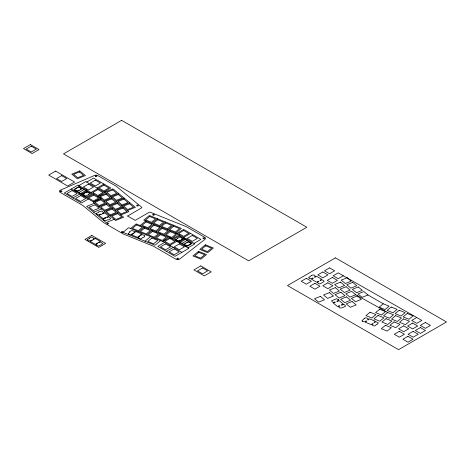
<?xml version="1.0" encoding="UTF-8"?>
<svg xmlns="http://www.w3.org/2000/svg" width="470" height="470" viewBox="0 0 470 470"><rect width="100%" height="100%" fill="white"/><g stroke="black" fill="none" stroke-linecap="round" stroke-linejoin="round"><path stroke-width="0.7" d="M127.652 215.988L141.529 207.946A1.022 0.593 0 0 0 141.64 207.188L116.331 186.308A2.562 1.481 0 0 0 116.043 186.108L97.842 175.598A2.562 1.481 0 0 0 94.517 175.451L60.113 190.256A2.562 1.481 0 0 0 60.113 192.347L82.879 205.525L103.594 222.592L123.492 234.078L153.396 246.204L175.88 259.187A2.562 1.481 0 0 0 179.499 259.187L205.043 239.271A2.562 1.481 0 0 0 204.797 237.344L186.596 226.84A2.562 1.481 0 0 0 186.255 226.675L150.441 212.27A1.022 0.593 0 0 0 149.131 212.334L135.225 220.348L127.664 216.083M74.712 190.021L74.413 190.462L75.605 191.149L76.369 190.979M83.331 194.997L83.031 195.438L84.224 196.125L84.994 195.955M175.986 239.882L175.686 240.323L176.879 241.01L177.642 240.84M184.604 244.858L184.305 245.299L185.497 245.986L186.261 245.816M130.595 228.52L136.194 223.908L172.155 238.443L177.748 233.831L143.785 220.101L149.384 215.483L181.35 228.408L175.751 233.02M140.189 225.524L145.782 220.906M135.912 231.581L131.764 234.953L137.669 237.344M138.591 231.751L144.184 227.139M151.775 223.332L157.374 218.714M137.639 237.327L141.781 233.954L135.877 231.563M148.179 228.749L153.778 224.137M146.581 234.982L152.174 230.365M159.771 226.564L165.364 221.946M144.977 241.21L150.576 236.598M156.169 231.98L161.768 227.368M154.571 238.214L160.164 233.596M167.761 229.789L173.354 225.177M164.165 235.212L169.758 230.6M160.564 240.634L154.971 245.246L123.005 232.327L128.598 227.709L162.561 241.439L168.16 236.827M383.262 303.796L379.149 307.186L385.018 309.56L389.137 306.17L383.262 303.796L367.975 294.972L363.862 291.576L357.987 293.956L362.1 297.346L367.975 294.972M387.656 312.444L383.544 315.84L389.413 318.214L393.525 314.824L387.656 312.444L355.784 294.737L351.672 291.347L345.803 293.721L349.915 297.116L355.784 294.737M78.937 185.55L85.834 181.567L104.804 192.518L97.907 196.501M86.697 182.066L93.595 178.083L110.844 188.035L103.941 192.018M77.315 191.525L82.385 188.593M78.937 192.459L84.007 189.533M72.903 197.993L86.697 190.027M81.627 194.01L86.697 191.084M82.385 194.451L87.455 191.525M97.043 188.035L103.941 184.058M91.01 192.518L97.907 188.535M86.697 197.993L93.595 194.01M88.425 198.992L81.522 202.975L64.278 193.017L78.073 185.051L100.492 197.993L93.595 201.977L71.176 189.034M164.688 242.379L157.791 246.362L175.034 256.32L188.834 248.354L169.864 237.403L162.967 241.386L181.937 252.337M172.449 238.895L179.346 234.912M169.864 245.369L176.761 241.386M183.658 237.403L190.556 233.42M178.588 241.386L183.658 238.46M179.346 241.821L184.416 238.895M179.346 242.878L186.243 238.895M166.415 251.338L173.312 247.361M182.037 243.378L187.107 240.452M183.658 244.312L188.729 241.386M194.004 243.378L200.901 239.395L183.658 229.436L176.761 233.42L194.868 243.871L187.971 247.855M343.27 275.784L338.2 278.71L333.13 275.784L338.2 272.858L421.837 320.428L416.767 323.354L411.697 320.428L416.767 317.503M106.42 193.246L98.43 196.478L123.61 217.24L115.62 220.471L93.236 202.018L101.226 198.787M94.635 203.169L86.644 206.4L106.226 222.551L114.216 219.32M110.615 196.707L118.61 193.481M104.023 201.095L112.013 197.864M98.829 206.63L106.819 203.398M116.213 201.325L124.203 198.093M93.636 212.17L101.626 208.939M109.622 205.707L117.612 202.476M104.428 211.247L112.418 208.016M104.834 212.881L98.935 215.237L103.077 218.644M121.806 205.936L129.796 202.705M115.215 210.319L123.205 207.088M103.048 218.626L108.946 216.27L104.81 212.863M110.021 215.859L118.011 212.628M127.405 210.548L135.395 207.323L113.012 188.864L105.022 192.095L128.804 211.706L120.813 214.937M134.496 232.703L133.856 232.444L134.831 231.634L131.958 230.476L129.473 231.769L129.902 232.174L128.287 233.502L128.745 233.684L128.557 234.225L129.937 234.783L131.165 234.665L132.505 233.555L133.145 233.813M140.371 235.076L141.006 235.335L141.987 234.53L144.86 235.687L144.143 236.281L144.566 236.68L143.597 237.479L142.798 237.385L141.188 238.719L139.925 238.819L138.538 238.261L138.726 237.72L138.315 237.556L139.661 236.445L139.02 236.187M181.955 239.442L181.402 239.118L182.572 238.449L180.128 237.033L177.648 238.126L177.948 238.296L175.674 239.606L176.303 239.964L175.868 240.217L177.061 240.91L177.496 240.658L178.118 241.016L179.74 240.082L180.292 240.399M187.025 242.367L187.577 242.684L188.746 242.009L191.19 243.425L190.021 244.095L190.321 244.271L186.737 245.992L184.487 245.193L184.922 244.941L184.293 244.582L185.914 243.648L185.362 243.331M80.687 189.58L80.129 189.257L81.304 188.582L78.854 187.172L77.391 187.677L74.401 189.745L75.03 190.103L74.595 190.356L75.788 191.043L76.222 190.797L76.845 191.155L78.467 190.221L79.019 190.538M85.752 192.506L86.304 192.823L87.479 192.148L89.923 193.558L88.754 194.233L89.047 194.41L85.469 196.131L83.213 195.332L83.648 195.079L83.02 194.721L84.641 193.787L84.089 193.47M93.583 239.471L93.031 239.154L94.2 238.478L91.756 237.068L89.277 238.155L89.576 238.325L87.302 239.635L87.931 240L87.496 240.246L88.689 240.94L89.124 240.687L89.746 241.045L91.368 240.111L91.92 240.434M98.653 242.397L99.205 242.72L100.374 242.044L102.818 243.454L100.938 244.888L98.365 246.022L96.115 245.222L96.55 244.976L95.921 244.612L97.543 243.677L96.99 243.36M102.865 213.68L102.419 213.309L103.811 212.746L101.802 211.083L98.694 211.811L98.859 212.275L96.556 213.204L96.873 213.468L96.379 213.932L97.349 214.731L98.571 214.861L100.486 214.085L100.933 214.455M106.978 217.07L107.424 217.44L108.823 216.876L110.832 218.532L108.588 219.966L107.888 219.719L105.591 220.653L104.34 220.501L103.371 219.696L103.87 219.232L103.576 218.991L105.497 218.215L105.045 217.851M136.512 224.948L132.399 228.338L138.268 230.711L142.381 227.321L136.512 224.948M149.701 216.523L145.588 219.919L151.458 222.292L155.57 218.903L149.701 216.523M146.1 221.946L141.987 225.336L147.862 227.709L151.975 224.319L146.1 221.946M144.502 228.179L140.389 231.569L146.264 233.942L150.377 230.553L144.502 228.179M157.691 219.754L153.578 223.144L159.453 225.524L163.566 222.128L157.691 219.754M154.095 225.177L149.983 228.567L155.852 230.94L159.964 227.55L154.095 225.177M152.492 231.405L148.379 234.8L154.254 237.174L158.367 233.784L152.492 231.405M165.681 222.986L161.568 226.376L167.443 228.749L171.556 225.359L165.681 222.986M162.085 228.408L157.973 231.798L163.842 234.172L167.954 230.782L162.085 228.408M151.892 238.037L147.78 241.433L153.655 243.807L157.767 240.411L151.892 238.037M160.482 234.636L156.375 238.026L162.244 240.399L166.357 237.009L160.482 234.636M173.671 226.217L169.558 229.607L175.433 231.98L179.546 228.59L173.671 226.217M170.075 231.639L165.963 235.029L171.838 237.403L175.95 234.013L170.075 231.639M205.396 244.794L199.797 249.411L207.793 252.643L213.386 248.025L205.396 244.794M198.522 251.333L192.929 255.95L200.919 259.182L206.518 254.564L198.522 251.333M205.713 245.834L201.601 249.229L207.476 251.603L211.588 248.213L205.713 245.834M198.839 252.372L194.733 255.768L200.602 258.142L204.714 254.746L198.839 252.372M370.072 312.215L365.96 315.605L371.835 317.978L375.947 314.589L370.072 312.215M364.274 318.443L361.953 320.781L362.676 321.075L362.394 321.31L364.785 321.927L366.101 320.84L366.741 321.098L365.36 322.238L371.23 324.611L372.61 323.472L373.251 323.73L371.94 324.817L373.756 325.904L374.772 325.963L376.611 324.441L376.958 324.582L378.385 322.984L376.546 321.909L375.554 321.838L374.602 322.62L373.961 322.361L375.342 321.221L369.473 318.848L368.092 319.988L367.452 319.729L368.398 318.948L366.559 317.873L365.566 317.802L364.274 318.443M379.66 309.219L375.548 312.609L381.423 314.982L385.535 311.592L379.66 309.219M378.062 315.446L373.95 318.836L379.825 321.21L383.937 317.82L378.062 315.446M391.252 307.028L387.139 310.417L393.014 312.791L397.127 309.401L391.252 307.028M386.052 318.678L381.94 322.068L387.815 324.441L391.927 321.051L386.052 318.678M399.241 310.259L395.129 313.649L401.004 316.022L405.116 312.632L399.241 310.259M395.646 315.676L391.534 319.071L397.409 321.445L401.515 318.049L395.646 315.676M385.453 325.311L381.34 328.7L387.215 331.074L391.328 327.684L385.453 325.311M394.048 321.909L389.936 325.299L395.805 327.672L399.917 324.282L394.048 321.909M407.231 313.484L403.119 316.88L408.994 319.253L413.106 315.863L407.231 313.484M403.636 318.907L399.524 322.297L405.399 324.67L409.511 321.28L403.636 318.907M30.397 144.596L23.5 148.579L32.124 153.555L39.022 149.572L30.397 144.596M31.261 146.147L26.191 149.072L31.261 152.004L36.331 149.072L31.261 146.147M121.624 120.338L63.479 153.907L248.665 260.827L306.816 227.257L121.624 120.338M55.601 171.098L48.704 175.081L67.674 186.032L74.571 182.049L55.601 171.098M61.635 175.639L56.57 178.565L61.635 181.491L66.705 178.565L61.635 175.639M72.039 190.585L66.969 193.517L72.039 196.442L77.109 193.517L72.039 190.585M78.937 186.608L73.866 189.533L86.697 196.942L91.767 194.01L78.937 186.608M88.425 184.117L83.355 187.042L88.425 189.968L93.489 187.042L88.425 184.117M95.322 180.133L90.252 183.059L95.322 185.985L100.392 183.059L95.322 180.133M80.664 195.567L75.594 198.493L80.664 201.418L85.728 198.493L80.664 195.567M103.941 185.109L98.876 188.035L103.941 190.967L109.011 188.035L103.941 185.109M97.907 189.592L92.837 192.518L97.907 195.444L102.977 192.518L97.907 189.592M93.595 195.068L88.525 197.993L93.595 200.919L98.665 197.993L93.595 195.068M91.838 235.441L84.941 239.424L98.735 247.39L105.633 243.407L91.838 235.441M95.287 238.49L90.217 241.416L95.287 244.341L100.357 241.416L95.287 238.49M169.864 238.46L164.794 241.386L169.864 244.312L174.934 241.386L169.864 238.46M183.658 230.494L178.588 233.42L183.658 236.345L188.729 233.42L183.658 230.494M165.552 243.936L160.482 246.862L165.552 249.787L170.622 246.862L165.552 243.936M179.346 235.969L174.276 238.895L187.107 246.304L192.177 243.378L179.346 235.969M192.283 235.47L187.213 238.396L192.283 241.322L197.353 238.396L192.283 235.47M179.346 243.936L174.276 246.862L179.346 249.787L184.416 246.862L179.346 243.936M174.176 248.912L169.106 251.838L174.176 254.763L179.24 251.838L174.176 248.912M200.819 265.92L193.922 269.903L204.268 275.872L211.171 271.889L200.819 265.92M202.547 267.971L197.476 270.896L202.547 273.822L207.617 270.896L202.547 267.971M335.439 257.86L287.499 285.543L398.56 349.662L446.5 321.985L335.439 257.86M306.293 278.334L301.223 281.26L306.293 284.186L311.363 281.26L306.293 278.334M311.645 275.42L308.661 277.488L309.284 277.852L308.925 278.058L311.105 278.904L312.72 277.964L313.273 278.287L311.569 279.268L316.639 282.194L318.343 281.213L318.895 281.53L317.279 282.464L318.742 283.721L319.723 283.874L322.291 282.74L324.177 281.307L322.69 280.061L321.733 279.897L320.563 280.572L320.011 280.249L321.709 279.268L316.639 276.342L314.941 277.324L314.389 277.006L315.558 276.331L314.072 275.085L313.114 274.921L311.645 275.42M329.576 267.877L324.506 270.808L329.576 273.734L334.646 270.802L329.576 267.877M322.849 271.96L317.779 274.885L322.849 277.811L327.919 274.885L322.849 271.96M314.918 283.31L309.848 286.236L314.918 289.168L319.988 286.236L314.918 283.31M332.337 277.435L327.267 280.361L332.337 283.293L337.407 280.361L332.337 277.435M327.849 282.811L322.778 285.742L327.849 288.668L332.919 285.742L327.849 282.811M403.66 325.863L398.589 328.794L403.66 331.72L408.73 328.794L403.66 325.863M412.631 323.078L407.561 326.004L412.631 328.93L417.701 326.004L412.631 323.078M399.347 331.344L394.283 334.27L399.353 337.196L404.417 334.27L399.347 331.344M425.391 322.479L420.321 325.404L425.391 328.336L430.461 325.404L425.391 322.479M413.148 331.344L408.078 334.27L413.148 337.196L418.218 334.27L413.148 331.344M420.392 327.561L415.321 330.486L420.392 333.412L425.462 330.486L420.392 327.561M407.972 336.32L402.902 339.246L407.972 342.172L413.042 339.246L407.972 336.32M338.547 299.778L338.136 299.948L338.647 300.365L336.767 301.123L337.219 301.493L339.187 300.694L343.3 304.084L341.332 304.883L341.778 305.253L343.652 304.495L344.569 304.742L345.638 306.129L342.072 307.868L339.581 307.95L338.494 306.581L339.845 306.029L339.399 305.664L337.431 306.458L333.318 303.068L335.286 302.269L334.84 301.904L333.483 302.451L332.59 302.187L331.503 300.812L336.661 298.726L338.547 299.778M79.788 170.927L71.798 174.159L77.391 178.77L85.381 175.539L79.788 170.927M79.471 171.967L73.596 174.341L77.709 177.731L83.584 175.357L79.471 171.967M112.694 189.904L106.825 192.277L110.932 195.667L116.807 193.293L112.694 189.904M106.103 194.286L100.228 196.666L104.34 200.055L110.215 197.682L106.103 194.286M100.909 199.826L95.034 202.2L99.147 205.59L105.022 203.216L100.909 199.826M118.293 194.521L112.418 196.895L116.531 200.285L122.4 197.911L118.293 194.521M95.016 204.785L89.141 207.164L93.254 210.554L99.129 208.181L95.016 204.785M111.696 198.904L105.826 201.278L109.939 204.667L115.808 202.294L111.696 198.904M106.502 204.438L100.633 206.812L104.745 210.208L110.615 207.828L106.502 204.438M123.886 199.133L118.011 201.507L122.124 204.897L127.999 202.523L123.886 199.133M117.294 203.516L111.419 205.889L115.532 209.279L121.407 206.906L117.294 203.516M112.101 209.056L106.226 211.43L110.338 214.819L116.213 212.446L112.101 209.056M129.479 203.745L123.61 206.118L127.723 209.508L133.592 207.135L129.479 203.745M122.887 208.128L117.018 210.507L121.131 213.897L127 211.524L122.887 208.128M117.694 213.668L111.825 216.041L115.937 219.431L121.806 217.058L117.694 213.668M347.077 277.741L341.202 280.114L345.315 283.504L351.19 281.13L347.077 277.741M340.486 282.123L334.611 284.497L338.723 287.887L344.598 285.513L340.486 282.123M335.292 287.658L329.417 290.031L333.53 293.427L339.399 291.048L335.292 287.658M352.67 282.353L346.795 284.726L350.908 288.116L356.783 285.742L352.67 282.353M329.394 292.622L323.524 294.995L327.637 298.385L333.506 296.012L329.394 292.622M320.393 296.353L314.518 298.726L318.631 302.116L324.506 299.743L320.393 296.353M346.079 286.735L340.204 289.109L344.316 292.499L350.191 290.125L346.079 286.735M340.885 292.275L335.01 294.649L339.123 298.039L344.998 295.665L340.885 292.275M358.269 286.964L352.394 289.338L356.507 292.728L362.376 290.354L358.269 286.964M346.478 296.887L340.609 299.261L344.721 302.651L350.591 300.277L346.478 296.887M357.271 295.965L351.396 298.338L355.508 301.728L361.383 299.355L357.271 295.965M352.077 301.499L346.202 303.873L350.315 307.262L356.19 304.889L352.077 301.499M153.138 215.09A0.817 0.476 0 0 0 154.366 214.678A0.817 0.476 0 0 0 153.138 214.267A0.817 0.476 0 0 0 153.138 215.09M137.099 205.907A0.817 0.476 0 0 0 138.327 205.502A0.817 0.476 0 0 0 137.099 205.09A0.817 0.476 0 0 0 137.099 205.907M95.68 176.614A0.817 0.476 0 0 0 96.908 176.203A0.817 0.476 0 0 0 95.68 175.792A0.817 0.476 0 0 0 95.68 176.614M60.742 191.707A0.817 0.476 0 0 0 61.97 191.302A0.817 0.476 0 0 0 60.742 190.891A0.817 0.476 0 0 0 60.742 191.707M107.301 223.914A0.817 0.476 0 0 0 108.535 223.508A0.817 0.476 0 0 0 107.301 223.097A0.817 0.476 0 0 0 107.301 223.914M121.865 232.321A0.817 0.476 0 0 0 123.093 231.916A0.817 0.476 0 0 0 121.865 231.504A0.817 0.476 0 0 0 121.865 232.321M177.284 258.993A0.817 0.476 0 0 0 178.512 258.582A0.817 0.476 0 0 0 177.284 258.171A0.817 0.476 0 0 0 177.284 258.993M203.287 238.672A0.817 0.476 0 0 0 204.562 238.314A0.817 0.476 0 0 0 203.387 237.855A0.817 0.476 0 0 0 203.287 238.672"/></g></svg>
